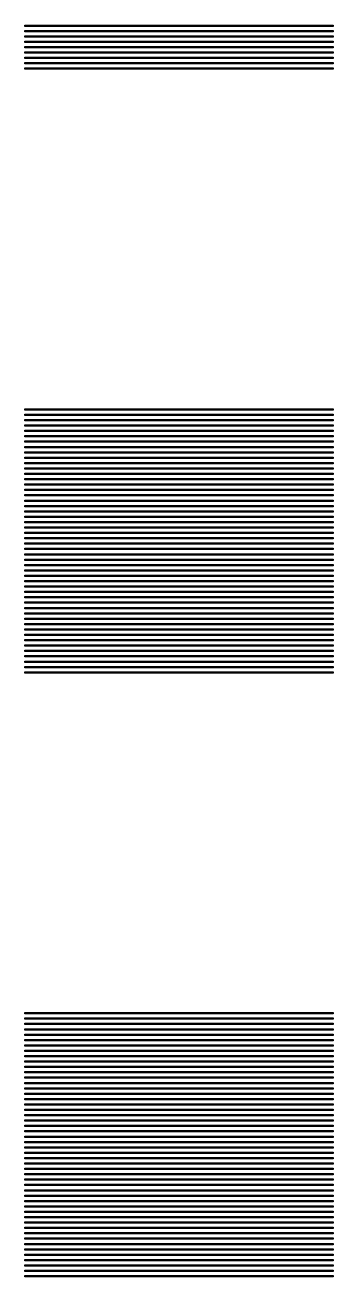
# Model space of a CAD drawing. Extents: x 40 to 187, y -3 to 150.
# Drawn here: x 113.87 to 116.22, y 111.73 to 121.28 of the extents above; entities that cross this region are included whole.
import ezdxf

# ---------------------------------------------------------------- set-up
doc = ezdxf.new("R2010")
doc.units = 0

msp = doc.modelspace()

# ---------------------------------------------------------------- linework, layer by layer
for p, q in [((113.867, 121.265), (113.867, 121.275)), ((113.867, 121.275), (116.218, 121.275)), ((116.218, 121.275), (116.218, 121.265)), ((116.218, 121.265), (113.867, 121.265)), ((113.867, 121.224), (113.867, 121.234)), ((113.867, 121.234), (116.218, 121.234)), ((116.218, 121.224), (113.867, 121.224)), ((113.867, 121.183), (113.867, 121.193)), ((113.867, 121.193), (116.218, 121.193)), ((116.218, 121.183), (113.867, 121.183)), ((116.218, 121.234), (116.218, 121.224)), ((116.218, 121.193), (116.218, 121.183)), ((113.867, 121.142), (113.867, 121.153)), ((113.867, 121.153), (116.218, 121.153)), ((116.218, 121.142), (113.867, 121.142)), ((113.867, 121.101), (113.867, 121.112)), ((113.867, 121.112), (116.218, 121.112)), ((116.218, 121.101), (113.867, 121.101)), ((116.218, 121.153), (116.218, 121.142)), ((116.218, 121.112), (116.218, 121.101)), ((113.867, 121.061), (113.867, 121.071)), ((113.867, 121.071), (116.218, 121.071)), ((116.218, 121.061), (113.867, 121.061)), ((113.867, 121.02), (113.867, 121.03)), ((113.867, 121.03), (116.218, 121.03)), ((116.218, 121.02), (113.867, 121.02)), ((113.867, 120.979), (113.867, 120.989)), ((113.867, 120.989), (116.218, 120.989)), ((116.218, 121.071), (116.218, 121.061)), ((116.218, 121.03), (116.218, 121.02)), ((116.218, 120.989), (116.218, 120.979)), ((116.218, 120.979), (113.867, 120.979)), ((113.867, 120.938), (113.867, 120.948)), ((113.867, 120.948), (116.218, 120.948)), ((116.218, 120.938), (113.867, 120.938)), ((116.218, 120.948), (116.218, 120.938)), ((113.867, 118.34), (113.867, 118.351)), ((113.867, 118.351), (116.218, 118.351)), ((116.218, 118.34), (113.867, 118.34)), ((113.867, 118.299), (113.867, 118.31)), ((113.867, 118.31), (116.218, 118.31)), ((116.218, 118.351), (116.218, 118.34)), ((116.218, 118.31), (116.218, 118.299)), ((116.218, 118.299), (113.867, 118.299)), ((113.867, 118.259), (113.867, 118.269)), ((113.867, 118.269), (116.218, 118.269)), ((116.218, 118.259), (113.867, 118.259)), ((113.867, 118.218), (113.867, 118.228)), ((113.867, 118.228), (116.218, 118.228)), ((116.218, 118.218), (113.867, 118.218)), ((116.218, 118.269), (116.218, 118.259)), ((116.218, 118.228), (116.218, 118.218)), ((113.867, 118.177), (113.867, 118.187)), ((113.867, 118.187), (116.218, 118.187)), ((116.218, 118.177), (113.867, 118.177)), ((113.867, 118.136), (113.867, 118.146)), ((113.867, 118.146), (116.218, 118.146)), ((116.218, 118.136), (113.867, 118.136)), ((116.218, 118.187), (116.218, 118.177)), ((116.218, 118.146), (116.218, 118.136)), ((113.867, 118.095), (113.867, 118.105)), ((113.867, 118.105), (116.218, 118.105)), ((116.218, 118.095), (113.867, 118.095)), ((113.867, 118.054), (113.867, 118.064)), ((113.867, 118.064), (116.218, 118.064)), ((116.218, 118.054), (113.867, 118.054)), ((113.867, 118.013), (113.867, 118.023)), ((113.867, 118.023), (116.218, 118.023)), ((116.218, 118.105), (116.218, 118.095)), ((116.218, 118.064), (116.218, 118.054)), ((116.218, 118.023), (116.218, 118.013)), ((116.218, 118.013), (113.867, 118.013)), ((113.867, 117.972), (113.867, 117.982)), ((113.867, 117.982), (116.218, 117.982)), ((116.218, 117.972), (113.867, 117.972)), ((113.867, 117.931), (113.867, 117.942)), ((113.867, 117.942), (116.218, 117.942)), ((116.218, 117.931), (113.867, 117.931)), ((116.218, 117.982), (116.218, 117.972)), ((116.218, 117.942), (116.218, 117.931)), ((113.867, 117.89), (113.867, 117.901)), ((113.867, 117.901), (116.218, 117.901)), ((116.218, 117.89), (113.867, 117.89)), ((113.867, 117.85), (113.867, 117.86)), ((113.867, 117.86), (116.218, 117.86)), ((116.218, 117.85), (113.867, 117.85)), ((116.218, 117.901), (116.218, 117.89)), ((116.218, 117.86), (116.218, 117.85)), ((113.867, 117.809), (113.867, 117.819)), ((113.867, 117.819), (116.218, 117.819)), ((116.218, 117.809), (113.867, 117.809)), ((113.867, 117.768), (113.867, 117.778)), ((113.867, 117.778), (116.218, 117.778)), ((116.218, 117.768), (113.867, 117.768)), ((113.867, 117.727), (113.867, 117.737)), ((113.867, 117.737), (116.218, 117.737)), ((116.218, 117.819), (116.218, 117.809)), ((116.218, 117.778), (116.218, 117.768)), ((116.218, 117.737), (116.218, 117.727)), ((116.218, 117.727), (113.867, 117.727)), ((113.867, 117.686), (113.867, 117.696)), ((113.867, 117.696), (116.218, 117.696)), ((116.218, 117.686), (113.867, 117.686)), ((113.867, 117.645), (113.867, 117.655)), ((113.867, 117.655), (116.218, 117.655)), ((116.218, 117.645), (113.867, 117.645)), ((116.218, 117.696), (116.218, 117.686)), ((116.218, 117.655), (116.218, 117.645)), ((113.867, 117.604), (113.867, 117.614)), ((113.867, 117.614), (116.218, 117.614)), ((116.218, 117.604), (113.867, 117.604)), ((113.867, 117.563), (113.867, 117.573)), ((113.867, 117.573), (116.218, 117.573)), ((116.218, 117.563), (113.867, 117.563)), ((116.218, 117.614), (116.218, 117.604)), ((116.218, 117.573), (116.218, 117.563)), ((113.867, 117.522), (113.867, 117.533)), ((113.867, 117.533), (116.218, 117.533)), ((116.218, 117.522), (113.867, 117.522)), ((113.867, 117.481), (113.867, 117.492)), ((113.867, 117.492), (116.218, 117.492)), ((116.218, 117.481), (113.867, 117.481)), ((113.867, 117.44), (113.867, 117.451)), ((113.867, 117.451), (116.218, 117.451)), ((116.218, 117.533), (116.218, 117.522)), ((116.218, 117.492), (116.218, 117.481)), ((116.218, 117.451), (116.218, 117.44)), ((116.218, 117.44), (113.867, 117.44)), ((113.867, 117.4), (113.867, 117.41)), ((113.867, 117.41), (116.218, 117.41)), ((116.218, 117.4), (113.867, 117.4)), ((113.867, 117.359), (113.867, 117.369)), ((113.867, 117.369), (116.218, 117.369)), ((116.218, 117.359), (113.867, 117.359)), ((116.218, 117.41), (116.218, 117.4)), ((116.218, 117.369), (116.218, 117.359)), ((113.867, 117.318), (113.867, 117.328)), ((113.867, 117.328), (116.218, 117.328)), ((116.218, 117.318), (113.867, 117.318)), ((113.867, 117.277), (113.867, 117.287)), ((113.867, 117.287), (116.218, 117.287)), ((116.218, 117.277), (113.867, 117.277)), ((116.218, 117.328), (116.218, 117.318)), ((116.218, 117.287), (116.218, 117.277)), ((113.867, 117.236), (113.867, 117.246)), ((113.867, 117.246), (116.218, 117.246)), ((116.218, 117.236), (113.867, 117.236)), ((113.867, 117.195), (113.867, 117.205)), ((113.867, 117.205), (116.218, 117.205)), ((116.218, 117.195), (113.867, 117.195)), ((113.867, 117.154), (113.867, 117.164)), ((113.867, 117.164), (116.218, 117.164)), ((116.218, 117.246), (116.218, 117.236)), ((116.218, 117.205), (116.218, 117.195)), ((116.218, 117.164), (116.218, 117.154)), ((116.218, 117.154), (113.867, 117.154)), ((113.867, 117.113), (113.867, 117.123)), ((113.867, 117.123), (116.218, 117.123)), ((116.218, 117.113), (113.867, 117.113)), ((113.867, 117.072), (113.867, 117.083)), ((113.867, 117.083), (116.218, 117.083)), ((116.218, 117.072), (113.867, 117.072)), ((116.218, 117.123), (116.218, 117.113)), ((116.218, 117.083), (116.218, 117.072)), ((113.867, 117.031), (113.867, 117.042)), ((113.867, 117.042), (116.218, 117.042)), ((116.218, 117.031), (113.867, 117.031)), ((113.867, 116.991), (113.867, 117.001)), ((113.867, 117.001), (116.218, 117.001)), ((116.218, 116.991), (113.867, 116.991)), ((116.218, 117.042), (116.218, 117.031)), ((116.218, 117.001), (116.218, 116.991)), ((113.867, 116.95), (113.867, 116.96)), ((113.867, 116.96), (116.218, 116.96)), ((116.218, 116.95), (113.867, 116.95)), ((113.867, 116.909), (113.867, 116.919)), ((113.867, 116.919), (116.218, 116.919)), ((116.218, 116.909), (113.867, 116.909)), ((113.867, 116.868), (113.867, 116.878)), ((113.867, 116.878), (116.218, 116.878)), ((116.218, 116.96), (116.218, 116.95)), ((116.218, 116.919), (116.218, 116.909)), ((116.218, 116.878), (116.218, 116.868)), ((116.218, 116.868), (113.867, 116.868)), ((113.867, 116.827), (113.867, 116.837)), ((113.867, 116.837), (116.218, 116.837)), ((116.218, 116.827), (113.867, 116.827)), ((113.867, 116.786), (113.867, 116.796)), ((113.867, 116.796), (116.218, 116.796)), ((116.218, 116.786), (113.867, 116.786)), ((116.218, 116.837), (116.218, 116.827)), ((116.218, 116.796), (116.218, 116.786)), ((113.867, 116.745), (113.867, 116.755)), ((113.867, 116.755), (116.218, 116.755)), ((116.218, 116.745), (113.867, 116.745)), ((113.867, 116.704), (113.867, 116.714)), ((113.867, 116.714), (116.218, 116.714)), ((116.218, 116.704), (113.867, 116.704)), ((116.218, 116.755), (116.218, 116.745)), ((116.218, 116.714), (116.218, 116.704)), ((113.867, 116.663), (113.867, 116.674)), ((113.867, 116.674), (116.218, 116.674)), ((116.218, 116.663), (113.867, 116.663)), ((113.867, 116.622), (113.867, 116.633)), ((113.867, 116.633), (116.218, 116.633)), ((116.218, 116.622), (113.867, 116.622)), ((113.867, 116.582), (113.867, 116.592)), ((113.867, 116.592), (116.218, 116.592)), ((116.218, 116.674), (116.218, 116.663)), ((116.218, 116.633), (116.218, 116.622)), ((116.218, 116.592), (116.218, 116.582)), ((116.218, 116.582), (113.867, 116.582)), ((113.867, 116.541), (113.867, 116.551)), ((113.867, 116.551), (116.218, 116.551)), ((116.218, 116.541), (113.867, 116.541)), ((113.867, 116.5), (113.867, 116.51)), ((113.867, 116.51), (116.218, 116.51)), ((116.218, 116.5), (113.867, 116.5)), ((116.218, 116.551), (116.218, 116.541)), ((116.218, 116.51), (116.218, 116.5)), ((113.867, 116.459), (113.867, 116.469)), ((113.867, 116.469), (116.218, 116.469)), ((116.218, 116.459), (113.867, 116.459)), ((113.867, 116.418), (113.867, 116.428)), ((113.867, 116.428), (116.218, 116.428)), ((116.218, 116.418), (113.867, 116.418)), ((116.218, 116.469), (116.218, 116.459)), ((116.218, 116.428), (116.218, 116.418)), ((113.867, 116.377), (113.867, 116.387)), ((113.867, 116.387), (116.218, 116.387)), ((116.218, 116.377), (113.867, 116.377)), ((113.867, 116.336), (113.867, 116.346)), ((113.867, 116.346), (116.218, 116.346)), ((116.218, 116.336), (113.867, 116.336)), ((116.218, 116.387), (116.218, 116.377)), ((116.218, 116.346), (116.218, 116.336)), ((113.867, 113.739), (113.867, 113.749)), ((113.867, 113.749), (116.218, 113.749)), ((116.218, 113.739), (113.867, 113.739)), ((116.218, 113.749), (116.218, 113.739)), ((113.867, 113.698), (113.867, 113.708)), ((113.867, 113.708), (116.218, 113.708)), ((116.218, 113.698), (113.867, 113.698)), ((113.867, 113.657), (113.867, 113.667)), ((113.867, 113.667), (116.218, 113.667)), ((116.218, 113.657), (113.867, 113.657)), ((116.218, 113.708), (116.218, 113.698)), ((116.218, 113.667), (116.218, 113.657)), ((113.867, 113.616), (113.867, 113.626)), ((113.867, 113.626), (116.218, 113.626)), ((116.218, 113.616), (113.867, 113.616)), ((113.867, 113.575), (113.867, 113.585)), ((113.867, 113.585), (116.218, 113.585)), ((116.218, 113.575), (113.867, 113.575)), ((113.867, 113.534), (113.867, 113.544)), ((113.867, 113.544), (116.218, 113.544)), ((116.218, 113.626), (116.218, 113.616)), ((116.218, 113.585), (116.218, 113.575)), ((116.218, 113.544), (116.218, 113.534)), ((116.218, 113.534), (113.867, 113.534)), ((113.867, 113.493), (113.867, 113.503)), ((113.867, 113.503), (116.218, 113.503)), ((116.218, 113.493), (113.867, 113.493)), ((113.867, 113.452), (113.867, 113.463)), ((113.867, 113.463), (116.218, 113.463)), ((116.218, 113.452), (113.867, 113.452)), ((116.218, 113.503), (116.218, 113.493)), ((116.218, 113.463), (116.218, 113.452)), ((113.867, 113.411), (113.867, 113.422)), ((113.867, 113.422), (116.218, 113.422)), ((116.218, 113.411), (113.867, 113.411)), ((113.867, 113.371), (113.867, 113.381)), ((113.867, 113.381), (116.218, 113.381)), ((116.218, 113.371), (113.867, 113.371)), ((116.218, 113.422), (116.218, 113.411)), ((116.218, 113.381), (116.218, 113.371)), ((113.867, 113.33), (113.867, 113.34)), ((113.867, 113.34), (116.218, 113.34)), ((116.218, 113.33), (113.867, 113.33)), ((113.867, 113.289), (113.867, 113.299)), ((113.867, 113.299), (116.218, 113.299)), ((116.218, 113.289), (113.867, 113.289)), ((113.867, 113.248), (113.867, 113.258)), ((113.867, 113.258), (116.218, 113.258)), ((116.218, 113.34), (116.218, 113.33)), ((116.218, 113.299), (116.218, 113.289)), ((116.218, 113.258), (116.218, 113.248)), ((116.218, 113.248), (113.867, 113.248)), ((113.867, 113.207), (113.867, 113.217)), ((113.867, 113.217), (116.218, 113.217)), ((116.218, 113.207), (113.867, 113.207)), ((113.867, 113.166), (113.867, 113.176)), ((113.867, 113.176), (116.218, 113.176)), ((116.218, 113.166), (113.867, 113.166)), ((116.218, 113.217), (116.218, 113.207)), ((116.218, 113.176), (116.218, 113.166)), ((113.867, 113.125), (113.867, 113.135)), ((113.867, 113.135), (116.218, 113.135)), ((116.218, 113.125), (113.867, 113.125)), ((113.867, 113.084), (113.867, 113.094)), ((113.867, 113.094), (116.218, 113.094)), ((116.218, 113.084), (113.867, 113.084)), ((116.218, 113.135), (116.218, 113.125)), ((116.218, 113.094), (116.218, 113.084)), ((113.867, 113.043), (113.867, 113.054)), ((113.867, 113.054), (116.218, 113.054)), ((116.218, 113.043), (113.867, 113.043)), ((113.867, 113.002), (113.867, 113.013)), ((113.867, 113.013), (116.218, 113.013)), ((116.218, 113.002), (113.867, 113.002)), ((113.867, 112.962), (113.867, 112.972)), ((113.867, 112.972), (116.218, 112.972)), ((116.218, 113.054), (116.218, 113.043)), ((116.218, 113.013), (116.218, 113.002)), ((116.218, 112.972), (116.218, 112.962)), ((116.218, 112.962), (113.867, 112.962)), ((113.867, 112.921), (113.867, 112.931)), ((113.867, 112.931), (116.218, 112.931)), ((116.218, 112.921), (113.867, 112.921)), ((113.867, 112.88), (113.867, 112.89)), ((113.867, 112.89), (116.218, 112.89)), ((116.218, 112.88), (113.867, 112.88)), ((116.218, 112.931), (116.218, 112.921)), ((116.218, 112.89), (116.218, 112.88)), ((113.867, 112.839), (113.867, 112.849)), ((113.867, 112.849), (116.218, 112.849)), ((116.218, 112.839), (113.867, 112.839)), ((113.867, 112.798), (113.867, 112.808)), ((113.867, 112.808), (116.218, 112.808)), ((116.218, 112.798), (113.867, 112.798)), ((116.218, 112.849), (116.218, 112.839)), ((116.218, 112.808), (116.218, 112.798)), ((113.867, 112.757), (113.867, 112.767)), ((113.867, 112.767), (116.218, 112.767)), ((116.218, 112.757), (113.867, 112.757)), ((113.867, 112.716), (113.867, 112.726)), ((113.867, 112.726), (116.218, 112.726)), ((116.218, 112.716), (113.867, 112.716)), ((113.867, 112.675), (113.867, 112.685)), ((113.867, 112.685), (116.218, 112.685)), ((116.218, 112.767), (116.218, 112.757)), ((116.218, 112.726), (116.218, 112.716)), ((116.218, 112.685), (116.218, 112.675)), ((116.218, 112.675), (113.867, 112.675)), ((113.867, 112.634), (113.867, 112.645)), ((113.867, 112.645), (116.218, 112.645)), ((116.218, 112.634), (113.867, 112.634)), ((113.867, 112.593), (113.867, 112.604)), ((113.867, 112.604), (116.218, 112.604)), ((116.218, 112.593), (113.867, 112.593)), ((116.218, 112.645), (116.218, 112.634)), ((116.218, 112.604), (116.218, 112.593)), ((113.867, 112.552), (113.867, 112.563)), ((113.867, 112.563), (116.218, 112.563)), ((116.218, 112.552), (113.867, 112.552)), ((113.867, 112.512), (113.867, 112.522)), ((113.867, 112.522), (116.218, 112.522)), ((116.218, 112.512), (113.867, 112.512)), ((116.218, 112.563), (116.218, 112.552)), ((116.218, 112.522), (116.218, 112.512)), ((113.867, 112.471), (113.867, 112.481)), ((113.867, 112.481), (116.218, 112.481)), ((116.218, 112.471), (113.867, 112.471)), ((113.867, 112.43), (113.867, 112.44)), ((113.867, 112.44), (116.218, 112.44)), ((116.218, 112.43), (113.867, 112.43)), ((113.867, 112.389), (113.867, 112.399)), ((113.867, 112.399), (116.218, 112.399)), ((116.218, 112.481), (116.218, 112.471)), ((116.218, 112.44), (116.218, 112.43)), ((116.218, 112.399), (116.218, 112.389)), ((116.218, 112.389), (113.867, 112.389)), ((113.867, 112.348), (113.867, 112.358)), ((113.867, 112.358), (116.218, 112.358)), ((116.218, 112.348), (113.867, 112.348)), ((113.867, 112.307), (113.867, 112.317)), ((113.867, 112.317), (116.218, 112.317)), ((116.218, 112.307), (113.867, 112.307)), ((116.218, 112.358), (116.218, 112.348)), ((116.218, 112.317), (116.218, 112.307)), ((113.867, 112.266), (113.867, 112.276)), ((113.867, 112.276), (116.218, 112.276)), ((116.218, 112.266), (113.867, 112.266)), ((113.867, 112.225), (113.867, 112.235)), ((113.867, 112.235), (116.218, 112.235)), ((116.218, 112.225), (113.867, 112.225)), ((116.218, 112.276), (116.218, 112.266)), ((116.218, 112.235), (116.218, 112.225)), ((113.867, 112.184), (113.867, 112.195)), ((113.867, 112.195), (116.218, 112.195)), ((116.218, 112.184), (113.867, 112.184)), ((113.867, 112.143), (113.867, 112.154)), ((113.867, 112.154), (116.218, 112.154)), ((116.218, 112.143), (113.867, 112.143)), ((113.867, 112.103), (113.867, 112.113)), ((113.867, 112.113), (116.218, 112.113)), ((116.218, 112.195), (116.218, 112.184)), ((116.218, 112.154), (116.218, 112.143)), ((116.218, 112.113), (116.218, 112.103)), ((116.218, 112.103), (113.867, 112.103)), ((113.867, 112.062), (113.867, 112.072)), ((113.867, 112.072), (116.218, 112.072)), ((116.218, 112.062), (113.867, 112.062)), ((113.867, 112.021), (113.867, 112.031)), ((113.867, 112.031), (116.218, 112.031)), ((116.218, 112.021), (113.867, 112.021)), ((116.218, 112.072), (116.218, 112.062)), ((116.218, 112.031), (116.218, 112.021)), ((113.867, 111.98), (113.867, 111.99)), ((113.867, 111.99), (116.218, 111.99)), ((116.218, 111.98), (113.867, 111.98)), ((113.867, 111.939), (113.867, 111.949)), ((113.867, 111.949), (116.218, 111.949)), ((116.218, 111.939), (113.867, 111.939)), ((116.218, 111.99), (116.218, 111.98)), ((116.218, 111.949), (116.218, 111.939)), ((113.867, 111.898), (113.867, 111.908)), ((113.867, 111.908), (116.218, 111.908)), ((116.218, 111.898), (113.867, 111.898)), ((113.867, 111.857), (113.867, 111.867)), ((113.867, 111.867), (116.218, 111.867)), ((116.218, 111.857), (113.867, 111.857)), ((113.867, 111.816), (113.867, 111.826)), ((113.867, 111.826), (116.218, 111.826)), ((116.218, 111.908), (116.218, 111.898)), ((116.218, 111.867), (116.218, 111.857)), ((116.218, 111.826), (116.218, 111.816)), ((116.218, 111.816), (113.867, 111.816)), ((113.867, 111.775), (113.867, 111.786)), ((113.867, 111.786), (116.218, 111.786)), ((116.218, 111.775), (113.867, 111.775)), ((113.867, 111.734), (113.867, 111.745)), ((113.867, 111.745), (116.218, 111.745)), ((116.218, 111.734), (113.867, 111.734)), ((116.218, 111.786), (116.218, 111.775)), ((116.218, 111.745), (116.218, 111.734))]:
    msp.add_line(p, q)

doc.saveas('drawing.dxf')
